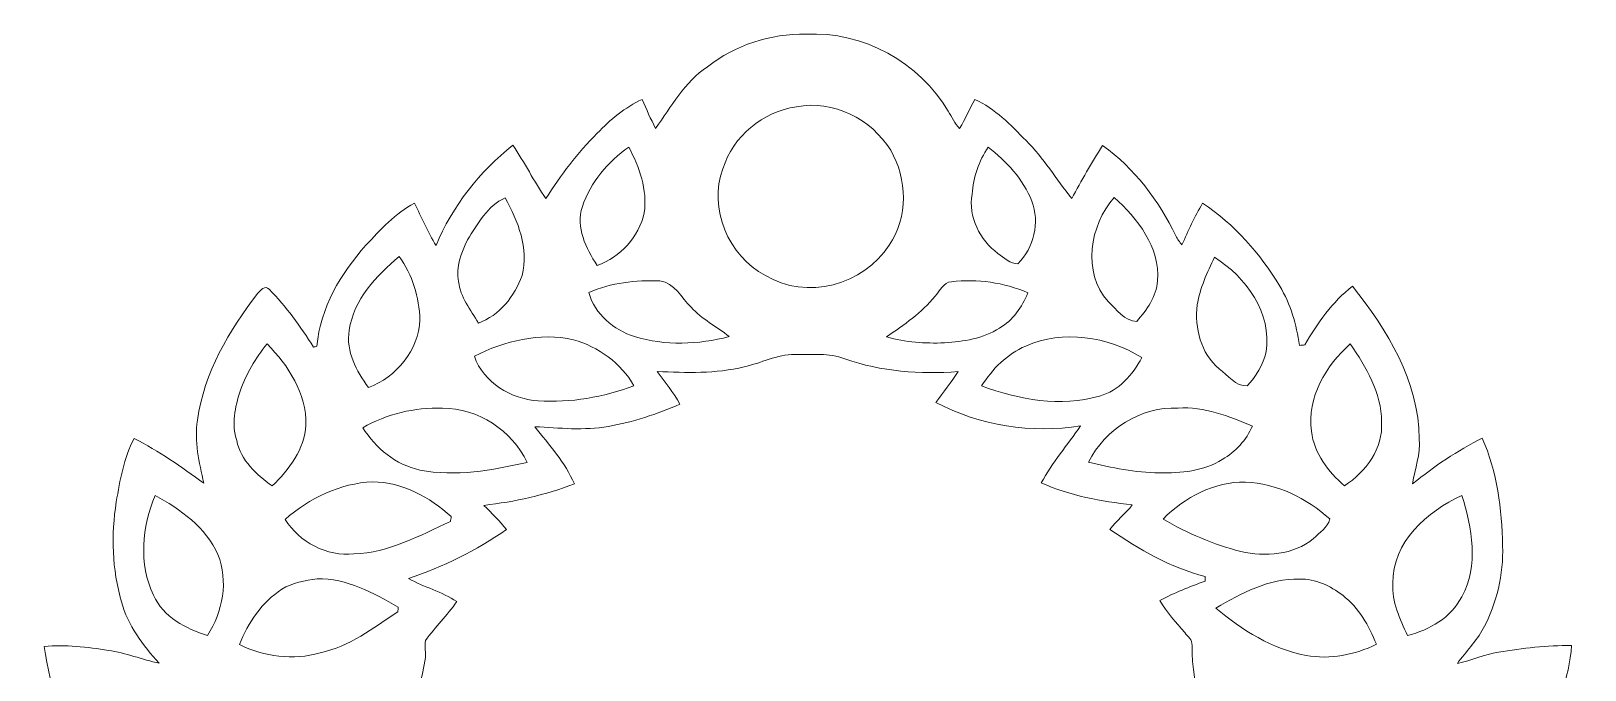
# Model space of a CAD drawing. Header units: centimetres. Extents: x -16.1 to 16.1, y -16.1 to 16.2.
# Drawn here: x -16.13 to 16.13, y 2.89 to 16.15 of the extents above; entities that cross this region are included whole.
import ezdxf

# ---------------------------------------------------------------- set-up
doc = ezdxf.new("R2010")
doc.units = ezdxf.units.CM
doc.header["$MEASUREMENT"] = 0
doc.layers.add('Layer 1', color=7, linetype='Continuous')

msp = doc.modelspace()

# ---------------------------------------------------------------- linework, layer by layer
at = {"layer": 'Layer 1', "color": 8, "lineweight": 9}
for points, knots in [([(-2.08614, 15.41083), (-1.51076, 15.86803), (-0.77522, 16.10439), (-0.0425, 16.08992), (-0.0425, 16.08992), (1.13683, 16.15483), (2.31758, 15.50749), (2.91272, 14.49008), (2.91272, 14.49008), (2.99033, 14.37048), (3.04677, 14.23537), (3.14767, 14.13201), (3.14767, 14.13201), (3.26691, 14.32498), (3.34699, 14.53876), (3.4627, 14.7342), (3.4627, 14.7342), (3.88286, 14.54652), (4.20953, 14.20397), (4.52738, 13.87977), (4.52738, 13.87977), (4.89145, 13.51817), (5.15674, 13.07614), (5.47424, 12.67574), (5.47424, 12.67574), (5.67567, 13.05004), (5.8884, 13.41798), (6.11347, 13.77888), (6.11347, 13.77888), (6.77846, 13.30862), (7.2854, 12.63199), (7.63394, 11.90174), (7.63394, 11.90174), (7.67028, 11.83472), (7.7172, 11.77474), (7.76482, 11.71548), (7.76482, 11.71548), (7.895, 12.00934), (8.02553, 12.30462), (8.1931, 12.57978), (8.1931, 12.57978), (8.85138, 12.1434), (9.39289, 11.53415), (9.79365, 10.85576), (9.79365, 10.85576), (10.02048, 10.48287), (10.14396, 10.05813), (10.20111, 9.62774), (10.20111, 9.62774), (10.23815, 9.63091), (10.27554, 9.63409), (10.31294, 9.63726), (10.31294, 9.63726), (10.57858, 10.08882), (10.88655, 10.5305), (11.30177, 10.85717), (11.30177, 10.85717), (12.03132, 9.95688), (12.67866, 8.88197), (12.69207, 7.68817), (12.69207, 7.68817), (12.71782, 7.36926), (12.60176, 7.06551), (12.55378, 6.75472), (12.55378, 6.75472), (13.00357, 7.11667), (13.48335, 7.44334), (13.99946, 7.7044), (13.99946, 7.7044), (14.30321, 7.00131), (14.41116, 6.22626), (14.42245, 5.46531), (14.42245, 5.46531), (14.44114, 4.87124), (14.30144, 4.27328), (14.01993, 3.75011), (14.01993, 3.75011), (13.87564, 3.48306), (13.6608, 3.26751), (13.48159, 3.0255), (13.48159, 3.0255), (13.77298, 3.07983), (14.04321, 3.21353), (14.33778, 3.25446), (14.33778, 3.25446), (14.83661, 3.34159), (15.34355, 3.40262), (15.85049, 3.39521), (15.85049, 3.39521), (15.83955, 3.05443), (15.73936, 2.72388), (15.6554, 2.3958), (15.6554, 2.3958), (15.51817, 1.88956), (15.32309, 1.39849), (15.06309, 0.94235), (15.06309, 0.94235), (14.91175, 0.68235), (14.69902, 0.46151), (14.56144, 0.1934), (14.56144, 0.1934), (15.08355, 0.17894), (15.60848, 0.23574), (16.13024, 0.174), (16.13024, 0.174), (16.0163, -0.61022), (15.67551, -1.34294), (15.27229, -2.01746), (15.27229, -2.01746), (14.9943, -2.48101), (14.61859, -2.87047), (14.21995, -3.23066), (14.21995, -3.23066), (14.71984, -3.31815), (15.22219, -3.40034), (15.71185, -3.53863), (15.71185, -3.53863), (15.376, -4.40188), (14.83131, -5.17552), (14.19737, -5.8465), (14.19737, -5.8465), (14.03227, -6.03595), (13.81179, -6.16718), (13.65233, -6.36121), (13.65233, -6.36121), (13.96595, -6.45752), (14.27957, -6.55382), (14.58508, -6.67447), (14.58508, -6.67447), (14.36635, -7.15108), (14.03016, -7.55924), (13.71442, -7.97411), (13.71442, -7.97411), (12.99158, -8.84547), (12.0673, -9.65262), (10.93241, -9.89534), (10.93241, -9.89534), (10.93171, -9.93555), (10.931, -9.97577), (10.931, -10.01669), (10.931, -10.01669), (11.36668, -10.22448), (11.76426, -10.50211), (12.16185, -10.77446), (12.16185, -10.77446), (12.04049, -10.95155), (11.8701, -11.08561), (11.71382, -11.22954), (11.71382, -11.22954), (10.72392, -12.07621), (9.56117, -12.77788), (8.25942, -12.99731), (8.25942, -12.99731), (8.46615, -13.26683), (8.73531, -13.4852), (8.91417, -13.77695), (8.91417, -13.77695), (7.9204, -14.35797), (6.8342, -14.80247), (5.6919, -14.97886), (5.6919, -14.97886), (5.00222, -15.0787), (4.29808, -15.0593), (3.61827, -14.9076), (3.61827, -14.9076), (3.66978, -15.18277), (3.74563, -15.45264), (3.80242, -15.7271), (3.80242, -15.7271), (3.77561, -15.75321), (3.74915, -15.77967), (3.7227, -15.80648), (3.7227, -15.80648), (2.85169, -15.82659), (1.94752, -15.74227), (1.15694, -15.34857), (1.15694, -15.34857), (0.83944, -15.2117), (0.57274, -14.98909), (0.28876, -14.79754), (0.28876, -14.79754), (-0.2457, -15.4597), (-1.03875, -15.89079), (-1.87624, -16.01991), (-1.87624, -16.01991), (-2.48267, -16.10987), (-3.10214, -16.11657), (-3.71139, -16.04954), (-3.71139, -16.04954), (-3.77665, -16.03755), (-3.88178, -15.99839), (-3.84827, -15.91372), (-3.84827, -15.91372), (-3.76748, -15.5546), (-3.60979, -15.21981), (-3.48667, -14.87479), (-3.48667, -14.87479), (-3.85568, -14.92312), (-4.21586, -15.03848), (-4.59229, -15.03037), (-4.59229, -15.03037), (-5.45164, -15.0974), (-6.30219, -14.89596), (-7.1097, -14.61974), (-7.1097, -14.61974), (-7.73482, -14.38055), (-8.37229, -14.13502), (-8.92086, -13.74414), (-8.92086, -13.74414), (-8.69967, -13.50143), (-8.47319, -13.2626), (-8.27351, -13.0019), (-8.27351, -13.0019), (-8.95896, -12.86184), (-9.62465, -12.62584), (-10.23214, -12.27588), (-10.23214, -12.27588), (-10.93805, -11.8663), (-11.61362, -11.3837), (-12.16537, -10.77869), (-12.16537, -10.77869), (-11.75615, -10.4686), (-11.2873, -10.24741), (-10.87596, -9.94296), (-10.87596, -9.94296), (-11.62456, -9.73517), (-12.3153, -9.35065), (-12.89033, -8.82924), (-12.89033, -8.82924), (-13.58777, -8.22529), (-14.14339, -7.47316), (-14.59424, -6.672), (-14.59424, -6.672), (-14.29156, -6.54959), (-13.97618, -6.46457), (-13.66326, -6.37426), (-13.66326, -6.37426), (-13.90033, -6.08886), (-14.20054, -5.86485), (-14.4429, -5.58439), (-14.4429, -5.58439), (-14.96925, -4.98114), (-15.39611, -4.29358), (-15.71855, -3.56156), (-15.71855, -3.56156), (-15.24441, -3.382), (-14.73571, -3.32238), (-14.23653, -3.25747), (-14.23653, -3.25747), (-14.46477, -2.99324), (-14.735, -2.76746), (-14.94667, -2.48841), (-14.94667, -2.48841), (-15.54004, -1.71301), (-15.94785, -0.79649), (-16.13024, 0.16306), (-16.13024, 0.16306), (-15.60671, 0.22409), (-15.07684, 0.22374), (-14.55156, 0.18353), (-14.55156, 0.18353), (-14.69655, 0.41565), (-14.87717, 0.62415), (-15.01581, 0.86051), (-15.01581, 0.86051), (-15.46913, 1.62815), (-15.7256, 2.49845), (-15.86036, 3.37546), (-15.86036, 3.37546), (-15.41586, 3.42026), (-14.96536, 3.36311), (-14.52616, 3.29361), (-14.52616, 3.29361), (-14.16385, 3.24246), (-13.82378, 3.10311), (-13.46818, 3.02586), (-13.46818, 3.02586), (-13.81072, 3.3938), (-14.11658, 3.81326), (-14.25381, 4.30326), (-14.25381, 4.30326), (-14.44713, 4.97531), (-14.47183, 5.68933), (-14.36035, 6.37795), (-14.36035, 6.37795), (-14.28803, 6.82915), (-14.20407, 7.28812), (-13.9917, 7.69769), (-13.9917, 7.69769), (-13.47876, 7.43593), (-13.00815, 7.10503), (-12.5439, 6.76671), (-12.5439, 6.76671), (-12.64056, 7.19604), (-12.74604, 7.63525), (-12.67443, 8.07763), (-12.67443, 8.07763), (-12.54037, 9.05977), (-12.01826, 9.93677), (-11.42418, 10.71006), (-11.42418, 10.71006), (-11.37197, 10.77497), (-11.26649, 10.88081), (-11.18782, 10.79543), (-11.18782, 10.79543), (-10.83504, 10.43243), (-10.53201, 10.02179), (-10.26601, 9.5914), (-10.26601, 9.5914), (-10.24836, 9.59634), (-10.21344, 9.60622), (-10.19581, 9.61116), (-10.19581, 9.61116), (-10.12348, 10.40773), (-9.70156, 11.12246), (-9.17698, 11.70666), (-9.17698, 11.70666), (-8.87747, 12.03509), (-8.56598, 12.36706), (-8.17121, 12.5819), (-8.17121, 12.5819), (-8.02375, 12.28663), (-7.89216, 11.98253), (-7.72283, 11.6989), (-7.72283, 11.6989), (-7.38628, 12.51946), (-6.8176, 13.23454), (-6.12792, 13.78699), (-6.12792, 13.78699), (-5.88168, 13.4268), (-5.69012, 13.03169), (-5.43965, 12.67503), (-5.43965, 12.67503), (-5.13555, 13.16398), (-4.78631, 13.62718), (-4.37497, 14.03146), (-4.37497, 14.03146), (-4.1065, 14.31439), (-3.8017, 14.57333), (-3.44328, 14.73455), (-3.44328, 14.73455), (-3.3512, 14.53382), (-3.2683, 14.32815), (-3.16317, 14.13377), (-3.16317, 14.13377), (-2.84144, 14.58674), (-2.5631, 15.0965), (-2.08614, 15.41083), (-2.08614, 15.41083), (-2.08614, 15.41083), (-2.08614, 15.41083), (-2.08614, 15.41083)], [0, 0, 0, 0, 0.01123596, 0.01123596, 0.01123596, 0.01123596, 0.02247191, 0.02247191, 0.02247191, 0.02247191, 0.03370787, 0.03370787, 0.03370787, 0.03370787, 0.04494382, 0.04494382, 0.04494382, 0.04494382, 0.05617978, 0.05617978, 0.05617978, 0.05617978, 0.06741573, 0.06741573, 0.06741573, 0.06741573, 0.07865169, 0.07865169, 0.07865169, 0.07865169, 0.08988764, 0.08988764, 0.08988764, 0.08988764, 0.1011236, 0.1011236, 0.1011236, 0.1011236, 0.11235955, 0.11235955, 0.11235955, 0.11235955, 0.12359551, 0.12359551, 0.12359551, 0.12359551, 0.13483146, 0.13483146, 0.13483146, 0.13483146, 0.14606742, 0.14606742, 0.14606742, 0.14606742, 0.15730337, 0.15730337, 0.15730337, 0.15730337, 0.16853933, 0.16853933, 0.16853933, 0.16853933, 0.17977528, 0.17977528, 0.17977528, 0.17977528, 0.19101124, 0.19101124, 0.19101124, 0.19101124, 0.20224719, 0.20224719, 0.20224719, 0.20224719, 0.21348315, 0.21348315, 0.21348315, 0.21348315, 0.2247191, 0.2247191, 0.2247191, 0.2247191, 0.23595506, 0.23595506, 0.23595506, 0.23595506, 0.24719101, 0.24719101, 0.24719101, 0.24719101, 0.25842697, 0.25842697, 0.25842697, 0.25842697, 0.26966292, 0.26966292, 0.26966292, 0.26966292, 0.28089888, 0.28089888, 0.28089888, 0.28089888, 0.29213483, 0.29213483, 0.29213483, 0.29213483, 0.30337079, 0.30337079, 0.30337079, 0.30337079, 0.31460674, 0.31460674, 0.31460674, 0.31460674, 0.3258427, 0.3258427, 0.3258427, 0.3258427, 0.33707865, 0.33707865, 0.33707865, 0.33707865, 0.34831461, 0.34831461, 0.34831461, 0.34831461, 0.35955056, 0.35955056, 0.35955056, 0.35955056, 0.37078652, 0.37078652, 0.37078652, 0.37078652, 0.38202247, 0.38202247, 0.38202247, 0.38202247, 0.39325843, 0.39325843, 0.39325843, 0.39325843, 0.40449438, 0.40449438, 0.40449438, 0.40449438, 0.41573034, 0.41573034, 0.41573034, 0.41573034, 0.42696629, 0.42696629, 0.42696629, 0.42696629, 0.43820225, 0.43820225, 0.43820225, 0.43820225, 0.4494382, 0.4494382, 0.4494382, 0.4494382, 0.46067416, 0.46067416, 0.46067416, 0.46067416, 0.47191011, 0.47191011, 0.47191011, 0.47191011, 0.48314607, 0.48314607, 0.48314607, 0.48314607, 0.49438202, 0.49438202, 0.49438202, 0.49438202, 0.50561798, 0.50561798, 0.50561798, 0.50561798, 0.51685393, 0.51685393, 0.51685393, 0.51685393, 0.52808989, 0.52808989, 0.52808989, 0.52808989, 0.53932584, 0.53932584, 0.53932584, 0.53932584, 0.5505618, 0.5505618, 0.5505618, 0.5505618, 0.56179775, 0.56179775, 0.56179775, 0.56179775, 0.57303371, 0.57303371, 0.57303371, 0.57303371, 0.58426966, 0.58426966, 0.58426966, 0.58426966, 0.59550562, 0.59550562, 0.59550562, 0.59550562, 0.60674157, 0.60674157, 0.60674157, 0.60674157, 0.61797753, 0.61797753, 0.61797753, 0.61797753, 0.62921348, 0.62921348, 0.62921348, 0.62921348, 0.64044944, 0.64044944, 0.64044944, 0.64044944, 0.65168539, 0.65168539, 0.65168539, 0.65168539, 0.66292135, 0.66292135, 0.66292135, 0.66292135, 0.6741573, 0.6741573, 0.6741573, 0.6741573, 0.68539326, 0.68539326, 0.68539326, 0.68539326, 0.69662921, 0.69662921, 0.69662921, 0.69662921, 0.70786517, 0.70786517, 0.70786517, 0.70786517, 0.71910112, 0.71910112, 0.71910112, 0.71910112, 0.73033708, 0.73033708, 0.73033708, 0.73033708, 0.74157303, 0.74157303, 0.74157303, 0.74157303, 0.75280899, 0.75280899, 0.75280899, 0.75280899, 0.76404494, 0.76404494, 0.76404494, 0.76404494, 0.7752809, 0.7752809, 0.7752809, 0.7752809, 0.78651685, 0.78651685, 0.78651685, 0.78651685, 0.79775281, 0.79775281, 0.79775281, 0.79775281, 0.80898876, 0.80898876, 0.80898876, 0.80898876, 0.82022472, 0.82022472, 0.82022472, 0.82022472, 0.83146067, 0.83146067, 0.83146067, 0.83146067, 0.84269663, 0.84269663, 0.84269663, 0.84269663, 0.85393258, 0.85393258, 0.85393258, 0.85393258, 0.86516854, 0.86516854, 0.86516854, 0.86516854, 0.87640449, 0.87640449, 0.87640449, 0.87640449, 0.88764045, 0.88764045, 0.88764045, 0.88764045, 0.8988764, 0.8988764, 0.8988764, 0.8988764, 0.91011236, 0.91011236, 0.91011236, 0.91011236, 0.92134831, 0.92134831, 0.92134831, 0.92134831, 0.93258427, 0.93258427, 0.93258427, 0.93258427, 0.94382022, 0.94382022, 0.94382022, 0.94382022, 0.95505618, 0.95505618, 0.95505618, 0.95505618, 0.96629213, 0.96629213, 0.96629213, 0.96629213, 0.97752809, 0.97752809, 0.97752809, 0.97752809, 1, 1, 1, 1]), ([(-0.23865, 14.58321), (-0.93291, 14.48161), (-1.56086, 13.9729), (-1.76547, 13.29522), (-1.76547, 13.29522), (-2.07521, 12.47395), (-1.65364, 11.48264), (-0.88564, 11.08013), (-0.88564, 11.08013), (-0.04532, 10.56331), (1.1707, 10.8734), (1.68223, 11.7123), (1.68223, 11.7123), (2.0844, 12.28698), (2.06323, 13.08496), (1.71751, 13.6808), (1.71751, 13.6808), (1.31605, 14.32744), (0.52335, 14.72996), (-0.23865, 14.58321), (-0.23865, 14.58321), (-0.23865, 14.58321), (-0.23865, 14.58321), (-0.23865, 14.58321)], [0, 0, 0, 0, 0.14285714, 0.14285714, 0.14285714, 0.14285714, 0.28571429, 0.28571429, 0.28571429, 0.28571429, 0.42857143, 0.42857143, 0.42857143, 0.42857143, 0.57142857, 0.57142857, 0.57142857, 0.57142857, 0.71428571, 0.71428571, 0.71428571, 0.71428571, 1, 1, 1, 1]), ([(-4.68506, 12.50888), (-4.82511, 12.07743), (-4.61062, 11.64281), (-4.37814, 11.29003), (-4.37814, 11.29003), (-3.89342, 11.4576), (-3.51207, 11.88058), (-3.39848, 12.38152), (-3.39848, 12.38152), (-3.33251, 12.86201), (-3.50078, 13.32838), (-3.72021, 13.74677), (-3.72021, 13.74677), (-4.15589, 13.44585), (-4.51396, 13.01299), (-4.68506, 12.50888), (-4.68506, 12.50888), (-4.68506, 12.50888), (-4.68506, 12.50888), (-4.68506, 12.50888)], [0, 0, 0, 0, 0.16666667, 0.16666667, 0.16666667, 0.16666667, 0.33333333, 0.33333333, 0.33333333, 0.33333333, 0.5, 0.5, 0.5, 0.5, 0.66666667, 0.66666667, 0.66666667, 0.66666667, 1, 1, 1, 1]), ([(3.40625, 12.76993), (3.31771, 12.29756), (3.57488, 11.81531), (3.94353, 11.53274), (3.94353, 11.53274), (4.07159, 11.45301), (4.19436, 11.31437), (4.35911, 11.32284), (4.35911, 11.32284), (4.69178, 11.65868), (4.81878, 12.17903), (4.6445, 12.62459), (4.6445, 12.62459), (4.46811, 13.08214), (4.11957, 13.44515), (3.7421, 13.74642), (3.7421, 13.74642), (3.54454, 13.45855), (3.4373, 13.11601), (3.40625, 12.76993), (3.40625, 12.76993), (3.40625, 12.76993), (3.40625, 12.76993), (3.40625, 12.76993)], [0, 0, 0, 0, 0.14285714, 0.14285714, 0.14285714, 0.14285714, 0.28571429, 0.28571429, 0.28571429, 0.28571429, 0.42857143, 0.42857143, 0.42857143, 0.42857143, 0.57142857, 0.57142857, 0.57142857, 0.57142857, 0.71428571, 0.71428571, 0.71428571, 0.71428571, 1, 1, 1, 1]), ([(-7.06666, 11.81884), (-7.19789, 11.55426), (-7.31466, 11.2551), (-7.25293, 10.95454), (-7.25293, 10.95454), (-7.22047, 10.62716), (-7.00175, 10.36681), (-6.84441, 10.09164), (-6.84441, 10.09164), (-6.40661, 10.24722), (-6.08559, 10.65009), (-5.93707, 11.07836), (-5.93707, 11.07836), (-5.78361, 11.65021), (-6.02632, 12.19878), (-6.28455, 12.69267), (-6.28455, 12.69267), (-6.65462, 12.52581), (-6.86417, 12.14939), (-7.06666, 11.81884), (-7.06666, 11.81884), (-7.06666, 11.81884), (-7.06666, 11.81884), (-7.06666, 11.81884)], [0, 0, 0, 0, 0.14285714, 0.14285714, 0.14285714, 0.14285714, 0.28571429, 0.28571429, 0.28571429, 0.28571429, 0.42857143, 0.42857143, 0.42857143, 0.42857143, 0.57142857, 0.57142857, 0.57142857, 0.57142857, 0.71428571, 0.71428571, 0.71428571, 0.71428571, 1, 1, 1, 1]), ([(6.232, 10.53932), (6.40381, 10.38127), (6.57102, 10.13115), (6.82643, 10.12586), (6.82643, 10.12586), (7.03175, 10.36575), (7.23636, 10.64162), (7.25894, 10.96935), (7.25894, 10.96935), (7.31009, 11.66468), (6.84478, 12.26299), (6.35442, 12.70114), (6.35442, 12.70114), (5.85241, 12.1187), (5.68731, 11.14821), (6.232, 10.53932), (6.232, 10.53932), (6.232, 10.53932), (6.232, 10.53932), (6.232, 10.53932)], [0, 0, 0, 0, 0.16666667, 0.16666667, 0.16666667, 0.16666667, 0.33333333, 0.33333333, 0.33333333, 0.33333333, 0.5, 0.5, 0.5, 0.5, 0.66666667, 0.66666667, 0.66666667, 0.66666667, 1, 1, 1, 1]), ([(-8.4873, 11.47559), (-8.95896, 11.07236), (-9.43768, 10.58341), (-9.5234, 9.94065), (-9.5234, 9.94065), (-9.60172, 9.49862), (-9.37136, 9.09716), (-9.12759, 8.75214), (-9.12759, 8.75214), (-8.54763, 8.96699), (-8.08266, 9.52931), (-8.05833, 10.15761), (-8.05833, 10.15761), (-8.06997, 10.62328), (-8.21178, 11.09671), (-8.4873, 11.47559), (-8.4873, 11.47559), (-8.4873, 11.47559), (-8.4873, 11.47559), (-8.4873, 11.47559)], [0, 0, 0, 0, 0.16666667, 0.16666667, 0.16666667, 0.16666667, 0.33333333, 0.33333333, 0.33333333, 0.33333333, 0.5, 0.5, 0.5, 0.5, 0.66666667, 0.66666667, 0.66666667, 0.66666667, 1, 1, 1, 1]), ([(8.43898, 11.45866), (8.28764, 11.14221), (8.13983, 10.81801), (8.07774, 10.47053), (8.07774, 10.47053), (8.02764, 9.99286), (8.15076, 9.45735), (8.53705, 9.14126), (8.53705, 9.14126), (8.71168, 9.00791), (8.88101, 8.77543), (9.1202, 8.78531), (9.1202, 8.78531), (9.298, 8.98604), (9.45428, 9.22487), (9.50966, 9.49157), (9.50966, 9.49157), (9.63948, 10.30049), (9.09303, 11.04661), (8.43898, 11.45866), (8.43898, 11.45866), (8.43898, 11.45866), (8.43898, 11.45866), (8.43898, 11.45866)], [0, 0, 0, 0, 0.14285714, 0.14285714, 0.14285714, 0.14285714, 0.28571429, 0.28571429, 0.28571429, 0.28571429, 0.42857143, 0.42857143, 0.42857143, 0.42857143, 0.57142857, 0.57142857, 0.57142857, 0.57142857, 0.71428571, 0.71428571, 0.71428571, 0.71428571, 1, 1, 1, 1]), ([(-4.551, 10.72453), (-4.424, 10.2765), (-4.03631, 9.94806), (-3.60132, 9.81083), (-3.60132, 9.81083), (-2.96456, 9.61786), (-2.27347, 9.64079), (-1.63459, 9.81154), (-1.63459, 9.81154), (-1.89635, 10.01685), (-2.19974, 10.16996), (-2.42657, 10.41831), (-2.42657, 10.41831), (-2.63013, 10.61234), (-2.76877, 10.93302), (-3.07604, 10.96724), (-3.07604, 10.96724), (-3.57522, 10.98452), (-4.09098, 10.93019), (-4.551, 10.72453), (-4.551, 10.72453), (-4.551, 10.72453), (-4.551, 10.72453), (-4.551, 10.72453)], [0, 0, 0, 0, 0.14285714, 0.14285714, 0.14285714, 0.14285714, 0.28571429, 0.28571429, 0.28571429, 0.28571429, 0.42857143, 0.42857143, 0.42857143, 0.42857143, 0.57142857, 0.57142857, 0.57142857, 0.57142857, 0.71428571, 0.71428571, 0.71428571, 0.71428571, 1, 1, 1, 1]), ([(2.97798, 10.94995), (2.81076, 10.93549), (2.74197, 10.75769), (2.6372, 10.65256), (2.6372, 10.65256), (2.36344, 10.30225), (1.99091, 10.05848), (1.63284, 9.80483), (1.63284, 9.80483), (2.0216, 9.68771), (2.43259, 9.6676), (2.83581, 9.6803), (2.83581, 9.6803), (3.2281, 9.70853), (3.63909, 9.76885), (3.97599, 9.98651), (3.97599, 9.98651), (4.25715, 10.14456), (4.44271, 10.42643), (4.56689, 10.71782), (4.56689, 10.71782), (4.07159, 10.93831), (3.51491, 11.01028), (2.97798, 10.94995), (2.97798, 10.94995), (2.97798, 10.94995), (2.97798, 10.94995), (2.97798, 10.94995)], [0, 0, 0, 0, 0.125, 0.125, 0.125, 0.125, 0.25, 0.25, 0.25, 0.25, 0.375, 0.375, 0.375, 0.375, 0.5, 0.5, 0.5, 0.5, 0.625, 0.625, 0.625, 0.625, 0.75, 0.75, 0.75, 0.75, 1, 1, 1, 1]), ([(-6.92661, 9.40408), (-6.7347, 8.85022), (-6.16778, 8.51508), (-5.60228, 8.47557), (-5.60228, 8.47557), (-4.92706, 8.43253), (-4.24585, 8.55318), (-3.61261, 8.78778), (-3.61261, 8.78778), (-3.88108, 9.25697), (-4.35205, 9.59881), (-4.8685, 9.74557), (-4.8685, 9.74557), (-5.56947, 9.90008), (-6.2976, 9.72228), (-6.92661, 9.40408), (-6.92661, 9.40408), (-6.92661, 9.40408), (-6.92661, 9.40408), (-6.92661, 9.40408)], [0, 0, 0, 0, 0.16666667, 0.16666667, 0.16666667, 0.16666667, 0.33333333, 0.33333333, 0.33333333, 0.33333333, 0.5, 0.5, 0.5, 0.5, 0.66666667, 0.66666667, 0.66666667, 0.66666667, 1, 1, 1, 1]), ([(4.52138, 9.61469), (4.13298, 9.44747), (3.82606, 9.13844), (3.60275, 8.78495), (3.60275, 8.78495), (4.37992, 8.50485), (5.24423, 8.33869), (6.05526, 8.57576), (6.05526, 8.57576), (6.45743, 8.68371), (6.746, 9.01814), (6.92839, 9.37656), (6.92839, 9.37656), (6.22142, 9.8133), (5.29538, 9.953), (4.52138, 9.61469), (4.52138, 9.61469), (4.52138, 9.61469), (4.52138, 9.61469), (4.52138, 9.61469)], [0, 0, 0, 0, 0.16666667, 0.16666667, 0.16666667, 0.16666667, 0.33333333, 0.33333333, 0.33333333, 0.33333333, 0.5, 0.5, 0.5, 0.5, 0.66666667, 0.66666667, 0.66666667, 0.66666667, 1, 1, 1, 1]), ([(-11.79142, 8.67594), (-11.89373, 8.34751), (-11.97522, 7.99014), (-11.85916, 7.65218), (-11.85916, 7.65218), (-11.77908, 7.23802), (-11.44958, 6.94522), (-11.12432, 6.70921), (-11.12432, 6.70921), (-10.77084, 7.04611), (-10.45544, 7.4705), (-10.42264, 7.97462), (-10.42264, 7.97462), (-10.41064, 8.62973), (-10.78636, 9.20829), (-11.2291, 9.65737), (-11.2291, 9.65737), (-11.47075, 9.36598), (-11.66301, 9.03225), (-11.79142, 8.67594), (-11.79142, 8.67594), (-11.79142, 8.67594), (-11.79142, 8.67594), (-11.79142, 8.67594)], [0, 0, 0, 0, 0.14285714, 0.14285714, 0.14285714, 0.14285714, 0.28571429, 0.28571429, 0.28571429, 0.28571429, 0.42857143, 0.42857143, 0.42857143, 0.42857143, 0.57142857, 0.57142857, 0.57142857, 0.57142857, 0.71428571, 0.71428571, 0.71428571, 0.71428571, 1, 1, 1, 1]), ([(-1.32661, 9.18465), (-1.91575, 9.03331), (-2.52782, 9.06083), (-3.12966, 9.08693), (-3.12966, 9.08693), (-2.97514, 8.85868), (-2.78817, 8.6516), (-2.65905, 8.40678), (-2.65905, 8.40678), (-3.13707, 8.20358), (-3.63237, 8.03424), (-4.14531, 7.94428), (-4.14531, 7.94428), (-4.64979, 7.85715), (-5.16307, 7.91077), (-5.67037, 7.94005), (-5.67037, 7.94005), (-5.37721, 7.55834), (-5.0403, 7.19957), (-4.85017, 6.75048), (-4.85017, 6.75048), (-5.45447, 6.52224), (-6.087, 6.38077), (-6.72799, 6.30634), (-6.72799, 6.30634), (-6.56748, 6.14335), (-6.40203, 5.98425), (-6.26127, 5.80328), (-6.26127, 5.80328), (-6.88745, 5.37148), (-7.57078, 5.02716), (-8.29327, 4.78869), (-8.29327, 4.78869), (-7.97083, 4.60489), (-7.60324, 4.51352), (-7.29173, 4.30679), (-7.29173, 4.30679), (-7.49035, 4.02245), (-7.74294, 3.7801), (-7.94261, 3.49752), (-7.94261, 3.49752), (-7.96589, 3.36981), (-7.9232, 3.23717), (-7.95143, 3.1077), (-7.95143, 3.1077), (-8.07913, 2.327), (-8.3543, 1.57347), (-8.73036, 0.87885), (-8.73036, 0.87885), (-8.4305, 0.90143), (-8.13417, 0.96669), (-7.83289, 0.9674), (-7.83289, 0.9674), (-7.87382, 0.11332), (-8.04456, -0.73052), (-8.34195, -1.53203), (-8.34195, -1.53203), (-7.98353, -1.41773), (-7.63216, -1.28191), (-7.26845, -1.18419), (-7.26845, -1.18419), (-7.12628, -1.77298), (-7.15874, -2.38611), (-7.18907, -2.98548), (-7.18907, -2.98548), (-7.21095, -3.33896), (-7.30302, -3.68362), (-7.32913, -4.03676), (-7.32913, -4.03676), (-6.87651, -3.80569), (-6.42919, -3.55169), (-5.93918, -3.40705), (-5.93918, -3.40705), (-5.69612, -4.30769), (-5.67777, -5.24431), (-5.70494, -6.17106), (-5.70494, -6.17106), (-5.28372, -5.76925), (-4.86568, -5.36073), (-4.38731, -5.02559), (-4.38731, -5.02559), (-4.2148, -5.27677), (-4.09063, -5.55582), (-3.96539, -5.83239), (-3.96539, -5.83239), (-3.76854, -6.28501), (-3.57734, -6.74574), (-3.48244, -7.23222), (-3.48244, -7.23222), (-3.44328, -7.23186), (-3.40447, -7.23186), (-3.36496, -7.23222), (-3.36496, -7.23222), (-3.10673, -6.77078), (-2.78253, -6.35239), (-2.45974, -5.9354), (-2.45974, -5.9354), (-2.02864, -6.31358), (-1.70761, -6.79936), (-1.37459, -7.2615), (-1.37459, -7.2615), (-0.77804, -8.15473), (-0.31414, -9.16967), (-0.23053, -10.25235), (-0.23053, -10.25235), (-0.20725, -10.5896), (-0.26087, -10.92721), (-0.28592, -11.26341), (-0.28592, -11.26341), (-0.09436, -11.26729), (0.09579, -11.25565), (0.2877, -11.25212), (0.2877, -11.25212), (0.14094, -10.28233), (0.31239, -9.28185), (0.73431, -8.39991), (0.73431, -8.39991), (1.16541, -7.50209), (1.71856, -6.64484), (2.43894, -5.95234), (2.43894, -5.95234), (2.8471, -6.3344), (3.11168, -6.83675), (3.42036, -7.29642), (3.42036, -7.29642), (3.56536, -6.95881), (3.65426, -6.60145), (3.7862, -6.25926), (3.7862, -6.25926), (3.94071, -5.83063), (4.15344, -5.42635), (4.37533, -5.02947), (4.37533, -5.02947), (4.88439, -5.3311), (5.27245, -5.78935), (5.7233, -6.16471), (5.7233, -6.16471), (5.68202, -5.24079), (5.70636, -4.3024), (5.95084, -3.40528), (5.95084, -3.40528), (6.43168, -3.55733), (6.87441, -3.80004), (7.31997, -4.03217), (7.31997, -4.03217), (7.30939, -3.74959), (7.22613, -3.47584), (7.20461, -3.19432), (7.20461, -3.19432), (7.11007, -2.52651), (7.16757, -1.84847), (7.26106, -1.18384), (7.26106, -1.18384), (7.63006, -1.25898), (7.97049, -1.42796), (8.33138, -1.53168), (8.33138, -1.53168), (8.27494, -1.29885), (8.18392, -1.07554), (8.11654, -0.84623), (8.11654, -0.84623), (7.95497, -0.27473), (7.8756, 0.31617), (7.82409, 0.90672), (7.82409, 0.90672), (7.85055, 0.93), (7.87736, 0.95293), (7.90417, 0.97622), (7.90417, 0.97622), (8.17651, 0.92965), (8.45062, 0.88908), (8.7272, 0.87673), (8.7272, 0.87673), (8.33668, 1.66343), (7.9518, 2.50163), (7.97367, 3.3991), (7.97367, 3.3991), (7.98143, 3.51022), (7.88512, 3.58571), (7.82303, 3.66368), (7.82303, 3.66368), (7.6343, 3.87217), (7.45403, 4.08948), (7.3041, 4.32761), (7.3041, 4.32761), (7.60219, 4.49482), (7.92393, 4.613), (8.24319, 4.73224), (8.24319, 4.73224), (8.2446, 4.75588), (8.24742, 4.8035), (8.24883, 4.82749), (8.24883, 4.82749), (7.52881, 5.01094), (6.88006, 5.39194), (6.2694, 5.80363), (6.2694, 5.80363), (6.39675, 5.99836), (6.59783, 6.12854), (6.73224, 6.31727), (6.73224, 6.31727), (6.08772, 6.39347), (5.43931, 6.50319), (4.84347, 6.77165), (4.84347, 6.77165), (5.07348, 7.19534), (5.38569, 7.56293), (5.66086, 7.95487), (5.66086, 7.95487), (4.64239, 7.80035), (3.56677, 7.95346), (2.6559, 8.44346), (2.6559, 8.44346), (2.80794, 8.65866), (2.97445, 8.86327), (3.11909, 9.08376), (3.11909, 9.08376), (2.3264, 9.02519), (1.52207, 9.0834), (0.76783, 9.34693), (0.76783, 9.34693), (0.43798, 9.49051), (0.0725, 9.41995), (-0.27463, 9.43865), (-0.27463, 9.43865), (-0.64293, 9.44183), (-0.97242, 9.25521), (-1.32661, 9.18465), (-1.32661, 9.18465), (-1.32661, 9.18465), (-1.32661, 9.18465), (-1.32661, 9.18465)], [0, 0, 0, 0, 0.01694915, 0.01694915, 0.01694915, 0.01694915, 0.03389831, 0.03389831, 0.03389831, 0.03389831, 0.05084746, 0.05084746, 0.05084746, 0.05084746, 0.06779661, 0.06779661, 0.06779661, 0.06779661, 0.08474576, 0.08474576, 0.08474576, 0.08474576, 0.10169492, 0.10169492, 0.10169492, 0.10169492, 0.11864407, 0.11864407, 0.11864407, 0.11864407, 0.13559322, 0.13559322, 0.13559322, 0.13559322, 0.15254237, 0.15254237, 0.15254237, 0.15254237, 0.16949153, 0.16949153, 0.16949153, 0.16949153, 0.18644068, 0.18644068, 0.18644068, 0.18644068, 0.20338983, 0.20338983, 0.20338983, 0.20338983, 0.22033898, 0.22033898, 0.22033898, 0.22033898, 0.23728814, 0.23728814, 0.23728814, 0.23728814, 0.25423729, 0.25423729, 0.25423729, 0.25423729, 0.27118644, 0.27118644, 0.27118644, 0.27118644, 0.28813559, 0.28813559, 0.28813559, 0.28813559, 0.30508475, 0.30508475, 0.30508475, 0.30508475, 0.3220339, 0.3220339, 0.3220339, 0.3220339, 0.33898305, 0.33898305, 0.33898305, 0.33898305, 0.3559322, 0.3559322, 0.3559322, 0.3559322, 0.37288136, 0.37288136, 0.37288136, 0.37288136, 0.38983051, 0.38983051, 0.38983051, 0.38983051, 0.40677966, 0.40677966, 0.40677966, 0.40677966, 0.42372881, 0.42372881, 0.42372881, 0.42372881, 0.44067797, 0.44067797, 0.44067797, 0.44067797, 0.45762712, 0.45762712, 0.45762712, 0.45762712, 0.47457627, 0.47457627, 0.47457627, 0.47457627, 0.49152542, 0.49152542, 0.49152542, 0.49152542, 0.50847458, 0.50847458, 0.50847458, 0.50847458, 0.52542373, 0.52542373, 0.52542373, 0.52542373, 0.54237288, 0.54237288, 0.54237288, 0.54237288, 0.55932203, 0.55932203, 0.55932203, 0.55932203, 0.57627119, 0.57627119, 0.57627119, 0.57627119, 0.59322034, 0.59322034, 0.59322034, 0.59322034, 0.61016949, 0.61016949, 0.61016949, 0.61016949, 0.62711864, 0.62711864, 0.62711864, 0.62711864, 0.6440678, 0.6440678, 0.6440678, 0.6440678, 0.66101695, 0.66101695, 0.66101695, 0.66101695, 0.6779661, 0.6779661, 0.6779661, 0.6779661, 0.69491525, 0.69491525, 0.69491525, 0.69491525, 0.71186441, 0.71186441, 0.71186441, 0.71186441, 0.72881356, 0.72881356, 0.72881356, 0.72881356, 0.74576271, 0.74576271, 0.74576271, 0.74576271, 0.76271186, 0.76271186, 0.76271186, 0.76271186, 0.77966102, 0.77966102, 0.77966102, 0.77966102, 0.79661017, 0.79661017, 0.79661017, 0.79661017, 0.81355932, 0.81355932, 0.81355932, 0.81355932, 0.83050847, 0.83050847, 0.83050847, 0.83050847, 0.84745763, 0.84745763, 0.84745763, 0.84745763, 0.86440678, 0.86440678, 0.86440678, 0.86440678, 0.88135593, 0.88135593, 0.88135593, 0.88135593, 0.89830508, 0.89830508, 0.89830508, 0.89830508, 0.91525424, 0.91525424, 0.91525424, 0.91525424, 0.93220339, 0.93220339, 0.93220339, 0.93220339, 0.94915254, 0.94915254, 0.94915254, 0.94915254, 0.96610169, 0.96610169, 0.96610169, 0.96610169, 1, 1, 1, 1]), ([(10.45334, 7.84339), (10.50802, 7.38972), (10.79483, 6.99849), (11.13985, 6.7145), (11.13985, 6.7145), (11.584, 7.00096), (11.94453, 7.48955), (11.90785, 8.03918), (11.90785, 8.03918), (11.90855, 8.64278), (11.58682, 9.17689), (11.25732, 9.65878), (11.25732, 9.65878), (10.75779, 9.20934), (10.34927, 8.54154), (10.45334, 7.84339), (10.45334, 7.84339), (10.45334, 7.84339), (10.45334, 7.84339), (10.45334, 7.84339)], [0, 0, 0, 0, 0.16666667, 0.16666667, 0.16666667, 0.16666667, 0.33333333, 0.33333333, 0.33333333, 0.33333333, 0.5, 0.5, 0.5, 0.5, 0.66666667, 0.66666667, 0.66666667, 0.66666667, 1, 1, 1, 1]), ([(-9.244, 7.91677), (-8.96885, 7.49202), (-8.56244, 7.1463), (-8.05726, 7.04011), (-8.05726, 7.04011), (-7.31819, 6.89124), (-6.5569, 7.03518), (-5.83229, 7.19816), (-5.83229, 7.19816), (-6.1445, 7.86173), (-6.85464, 8.32564), (-7.59089, 8.32528), (-7.59089, 8.32528), (-8.1645, 8.34186), (-8.74588, 8.20393), (-9.244, 7.91677), (-9.244, 7.91677), (-9.244, 7.91677), (-9.244, 7.91677), (-9.244, 7.91677)], [0, 0, 0, 0, 0.16666667, 0.16666667, 0.16666667, 0.16666667, 0.33333333, 0.33333333, 0.33333333, 0.33333333, 0.5, 0.5, 0.5, 0.5, 0.66666667, 0.66666667, 0.66666667, 0.66666667, 1, 1, 1, 1]), ([(5.82313, 7.20486), (6.30609, 7.08844), (6.7961, 6.98296), (7.29528, 6.98155), (7.29528, 6.98155), (7.73978, 6.97344), (8.21814, 7.01401), (8.60196, 7.26095), (8.60196, 7.26095), (8.87784, 7.41618), (9.1015, 7.66277), (9.22603, 7.95346), (9.22603, 7.95346), (8.73567, 8.15454), (8.22449, 8.3655), (7.68298, 8.32423), (7.68298, 8.32423), (6.9111, 8.36197), (6.16709, 7.88749), (5.82313, 7.20486), (5.82313, 7.20486), (5.82313, 7.20486), (5.82313, 7.20486), (5.82313, 7.20486)], [0, 0, 0, 0, 0.14285714, 0.14285714, 0.14285714, 0.14285714, 0.28571429, 0.28571429, 0.28571429, 0.28571429, 0.42857143, 0.42857143, 0.42857143, 0.42857143, 0.57142857, 0.57142857, 0.57142857, 0.57142857, 0.71428571, 0.71428571, 0.71428571, 0.71428571, 1, 1, 1, 1]), ([(-10.85833, 6.01353), (-10.55423, 5.54539), (-9.9926, 5.23777), (-9.4278, 5.29669), (-9.4278, 5.29669), (-8.70567, 5.32032), (-8.06537, 5.68016), (-7.42367, 5.96979), (-7.42367, 5.96979), (-7.41909, 5.99554), (-7.41027, 6.04669), (-7.40568, 6.07209), (-7.40568, 6.07209), (-7.85688, 6.47461), (-8.41886, 6.79176), (-9.03834, 6.79529), (-9.03834, 6.79529), (-9.71602, 6.7653), (-10.35103, 6.45133), (-10.85833, 6.01353), (-10.85833, 6.01353), (-10.85833, 6.01353), (-10.85833, 6.01353), (-10.85833, 6.01353)], [0, 0, 0, 0, 0.14285714, 0.14285714, 0.14285714, 0.14285714, 0.28571429, 0.28571429, 0.28571429, 0.28571429, 0.42857143, 0.42857143, 0.42857143, 0.42857143, 0.57142857, 0.57142857, 0.57142857, 0.57142857, 0.71428571, 0.71428571, 0.71428571, 0.71428571, 1, 1, 1, 1]), ([(7.37253, 6.02235), (7.87524, 5.72849), (8.41746, 5.49001), (8.98438, 5.34996), (8.98438, 5.34996), (9.49414, 5.23142), (10.07728, 5.27552), (10.49638, 5.6163), (10.49638, 5.6163), (10.61527, 5.74013), (10.79166, 5.84631), (10.83081, 6.02376), (10.83081, 6.02376), (10.35492, 6.45979), (9.73368, 6.7586), (9.0828, 6.78999), (9.0828, 6.78999), (8.43475, 6.79564), (7.82056, 6.47708), (7.37253, 6.02235), (7.37253, 6.02235), (7.37253, 6.02235), (7.37253, 6.02235), (7.37253, 6.02235)], [0, 0, 0, 0, 0.14285714, 0.14285714, 0.14285714, 0.14285714, 0.28571429, 0.28571429, 0.28571429, 0.28571429, 0.42857143, 0.42857143, 0.42857143, 0.42857143, 0.57142857, 0.57142857, 0.57142857, 0.57142857, 0.71428571, 0.71428571, 0.71428571, 0.71428571, 1, 1, 1, 1]), ([(-13.55425, 6.51412), (-13.82413, 5.86642), (-13.9035, 5.0882), (-13.58706, 4.44261), (-13.58706, 4.44261), (-13.38739, 3.98753), (-12.91855, 3.73988), (-12.46452, 3.60512), (-12.46452, 3.60512), (-12.15584, 4.09936), (-12.02531, 4.73013), (-12.25286, 5.28469), (-12.25286, 5.28469), (-12.50156, 5.85231), (-13.03073, 6.22308), (-13.55425, 6.51412), (-13.55425, 6.51412), (-13.55425, 6.51412), (-13.55425, 6.51412), (-13.55425, 6.51412)], [0, 0, 0, 0, 0.16666667, 0.16666667, 0.16666667, 0.16666667, 0.33333333, 0.33333333, 0.33333333, 0.33333333, 0.5, 0.5, 0.5, 0.5, 0.66666667, 0.66666667, 0.66666667, 0.66666667, 1, 1, 1, 1]), ([(12.14138, 4.6892), (12.12128, 4.30291), (12.28708, 3.94625), (12.44618, 3.60476), (12.44618, 3.60476), (12.90233, 3.71836), (13.35494, 3.97518), (13.5719, 4.40875), (13.5719, 4.40875), (13.93455, 5.05151), (13.78603, 5.84314), (13.57507, 6.5113), (13.57507, 6.5113), (12.85505, 6.18498), (12.13327, 5.53693), (12.14138, 4.6892), (12.14138, 4.6892), (12.14138, 4.6892), (12.14138, 4.6892), (12.14138, 4.6892)], [0, 0, 0, 0, 0.16666667, 0.16666667, 0.16666667, 0.16666667, 0.33333333, 0.33333333, 0.33333333, 0.33333333, 0.5, 0.5, 0.5, 0.5, 0.66666667, 0.66666667, 0.66666667, 0.66666667, 1, 1, 1, 1]), ([(-10.19086, 4.78304), (-10.44063, 4.74283), (-10.70487, 4.70437), (-10.92112, 4.56256), (-10.92112, 4.56256), (-11.34128, 4.29974), (-11.62526, 3.86794), (-11.80553, 3.41462), (-11.80553, 3.41462), (-11.28942, 3.16414), (-10.68723, 3.08301), (-10.13089, 3.24246), (-10.13089, 3.24246), (-9.52094, 3.37158), (-9.02458, 3.76351), (-8.51517, 4.09654), (-8.51517, 4.09654), (-8.51305, 4.12088), (-8.50883, 4.16956), (-8.5067, 4.1939), (-8.5067, 4.1939), (-9.02458, 4.48953), (-9.57632, 4.79186), (-10.19086, 4.78304), (-10.19086, 4.78304), (-10.19086, 4.78304), (-10.19086, 4.78304), (-10.19086, 4.78304)], [0, 0, 0, 0, 0.125, 0.125, 0.125, 0.125, 0.25, 0.25, 0.25, 0.25, 0.375, 0.375, 0.375, 0.375, 0.5, 0.5, 0.5, 0.5, 0.625, 0.625, 0.625, 0.625, 0.75, 0.75, 0.75, 0.75, 1, 1, 1, 1]), ([(8.46932, 4.17168), (9.00942, 3.71554), (9.63701, 3.32043), (10.34222, 3.1899), (10.34222, 3.1899), (10.83822, 3.09994), (11.35257, 3.19978), (11.80166, 3.42026), (11.80166, 3.42026), (11.64573, 3.80408), (11.43759, 4.18367), (11.10069, 4.43767), (11.10069, 4.43767), (10.8421, 4.63311), (10.53483, 4.78551), (10.20322, 4.77669), (10.20322, 4.77669), (9.57069, 4.7901), (8.99813, 4.48459), (8.46932, 4.17168), (8.46932, 4.17168), (8.46932, 4.17168), (8.46932, 4.17168), (8.46932, 4.17168)], [0, 0, 0, 0, 0.14285714, 0.14285714, 0.14285714, 0.14285714, 0.28571429, 0.28571429, 0.28571429, 0.28571429, 0.42857143, 0.42857143, 0.42857143, 0.42857143, 0.57142857, 0.57142857, 0.57142857, 0.57142857, 0.71428571, 0.71428571, 0.71428571, 0.71428571, 1, 1, 1, 1])]:
    msp.add_open_spline(points, degree=3, knots=knots, dxfattribs=at)

doc.saveas('drawing.dxf')
